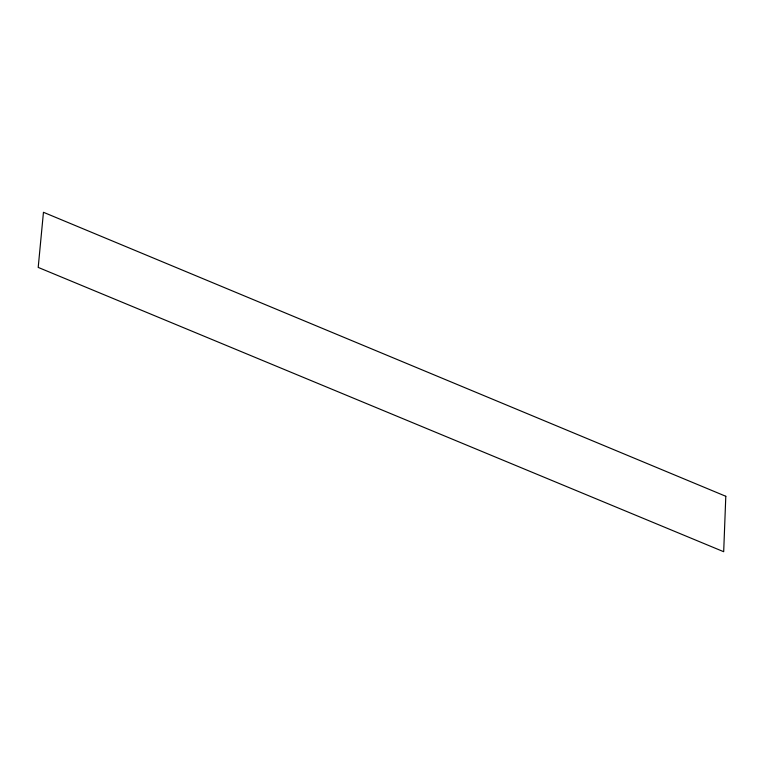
<?xml version="1.0" encoding="UTF-8"?>
<svg xmlns="http://www.w3.org/2000/svg" width="764" height="764" viewBox="0 0 764 764"><rect width="100%" height="100%" fill="white"/><g stroke="black" fill="none" stroke-linecap="round" stroke-linejoin="round"><path stroke-width="1.15" d="M725.8 496.275L723.689 551.713L38.2 267.41L43.453 212.287L725.8 496.275"/></g></svg>
